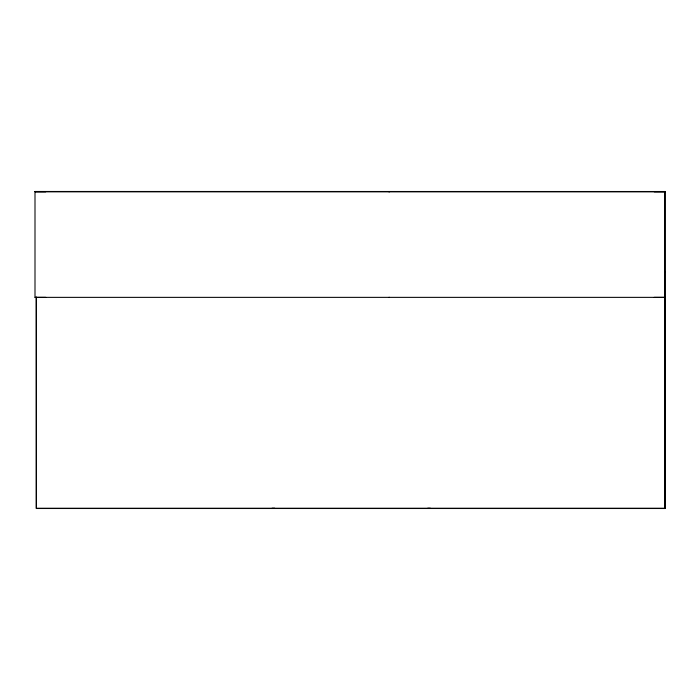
<?xml version="1.0" encoding="UTF-8"?>
<svg xmlns="http://www.w3.org/2000/svg" width="700" height="700" viewBox="0 0 700 700"><rect width="100%" height="100%" fill="white"/><g stroke="black" fill="none" stroke-linecap="round" stroke-linejoin="round"><path stroke-width="1.05" d="M45.736 297.36L35 297.36L35 191.502L664.965 191.511L664.956 272.431M664.939 191.555L664.965 508.506L664.983 272.178M36.278 297.325L36.365 508.27L665 508.252L664.65 299.285M35 191.502L664.991 191.529M664.956 191.774L35 191.782L45.736 191.791M654.238 191.791L664.965 191.791M35 297.36L664.965 297.36L654.229 297.369M272.037 508.261L274.733 508.261M427.7 508.261L430.404 508.261M664.965 508.506L36.286 508.498L36.304 297.098M388.868 191.791L389.55 191.791M388.868 297.369L389.541 297.369"/></g></svg>
